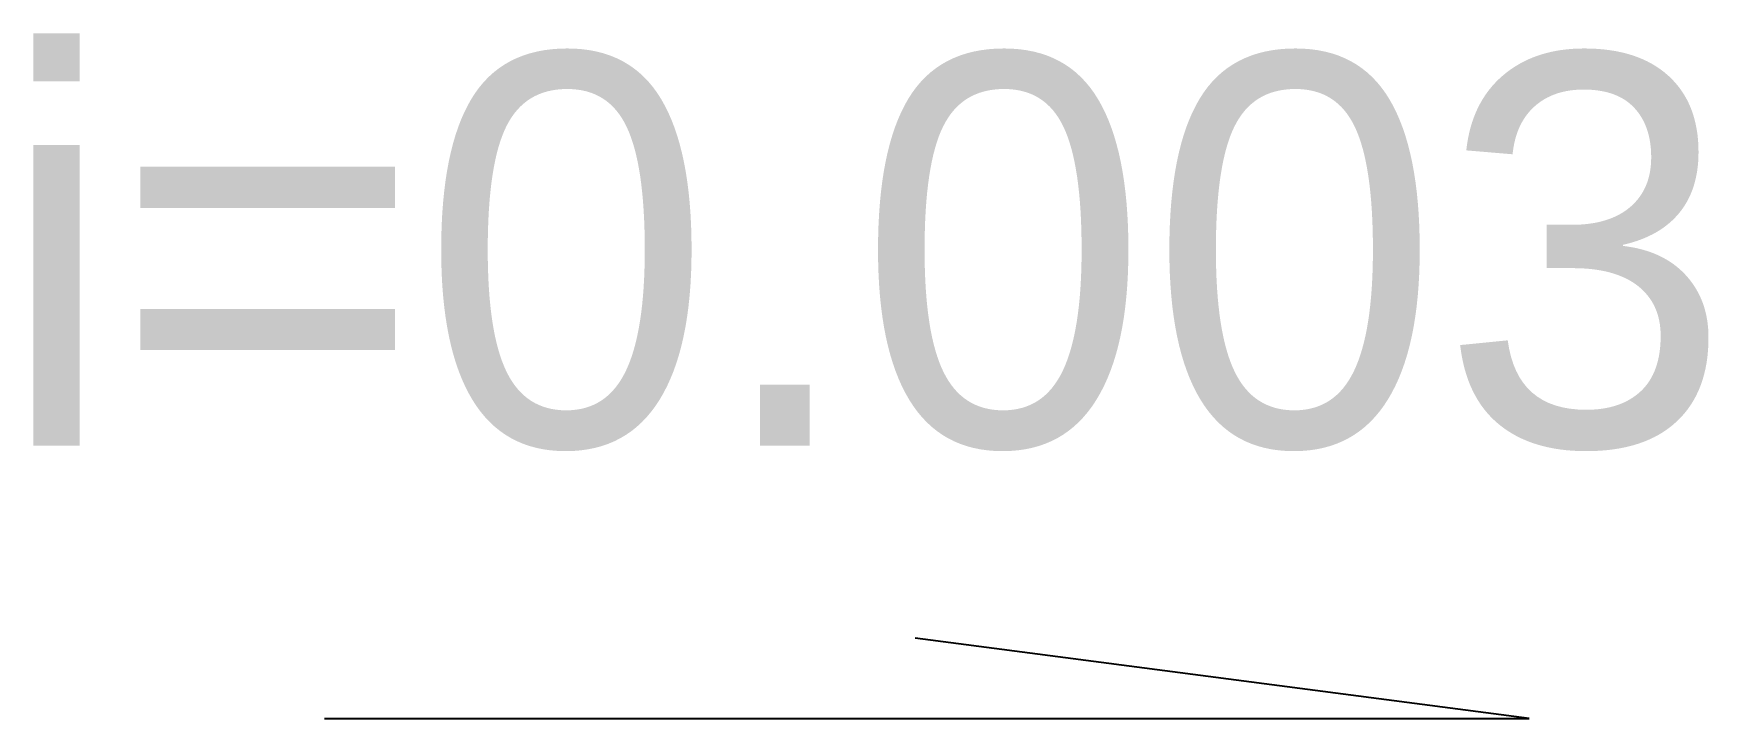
# Model space of a CAD drawing. Header units: metres. Extents: x -20342.5 to -20325.3, y -11965.5 to -11958.4.
import ezdxf

# ---------------------------------------------------------------- set-up
doc = ezdxf.new("R2010")
doc.units = ezdxf.units.M
doc.layers.add('1', color=7, linetype='Continuous')

msp = doc.modelspace()

# ---------------------------------------------------------------- linework, layer by layer
at = {"layer": '1'}
for p, q in [((-20327.18, -11965.45), (-20333.45, -11964.63)), ((-20339.48, -11965.45), (-20327.18, -11965.45))]:
    msp.add_line(p, q, dxfattribs=at)

# ---------------------------------------------------------------- texts
msp.add_text('i=0.003', height=4, dxfattribs=at).set_placement((-20342.81, -11962.66))

doc.saveas('drawing.dxf')
